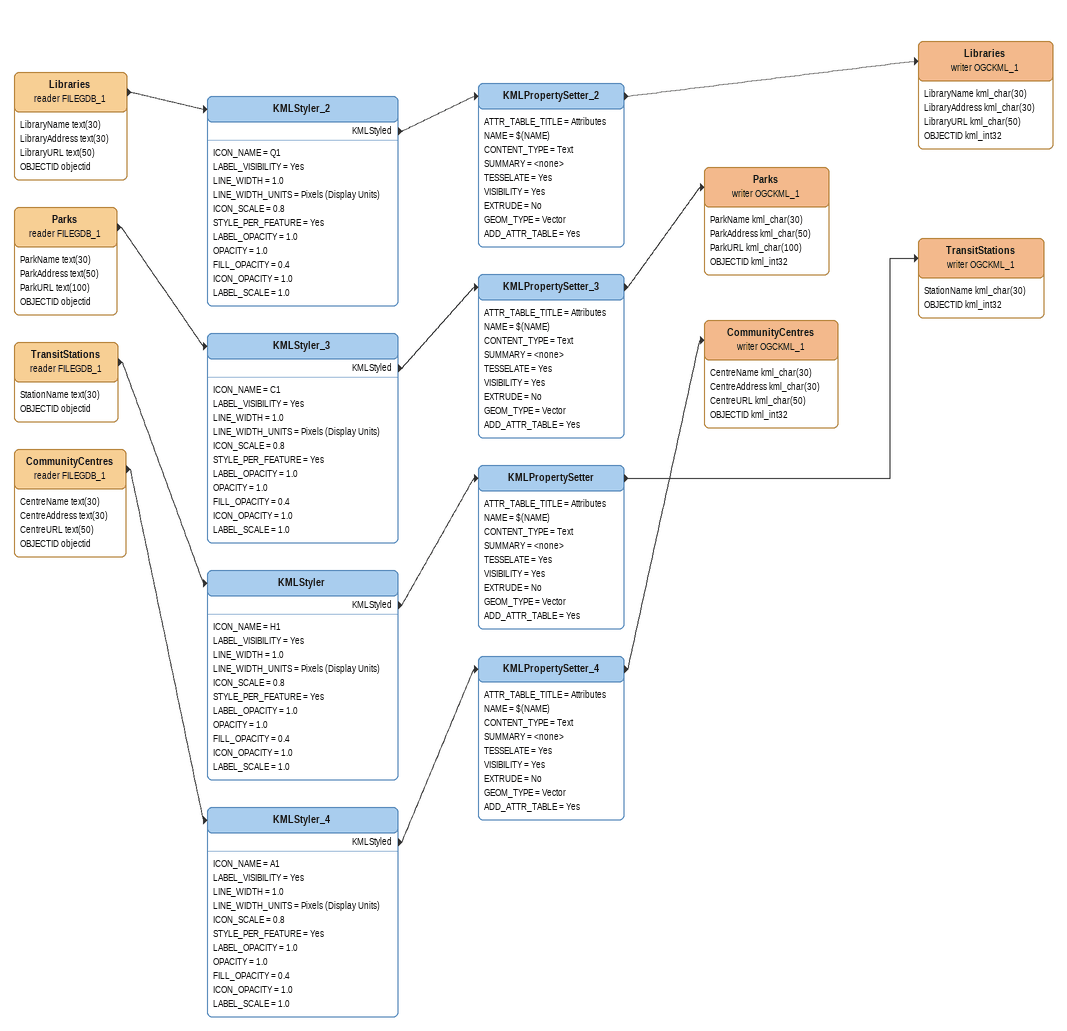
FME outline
Libraries (reader FILEGDB_1)
    attributes: LibraryName text(30), LibraryAddress text(30), LibraryURL text(50), OBJECTID objectid
    -> KMLStyler_2
KMLStyler_2
    ICON_NAME = Q1
    LABEL_VISIBILITY = Yes
    LINE_WIDTH = 1.0
    LINE_WIDTH_UNITS = Pixels (Display Units)
    ICON_SCALE = 0.8
    STYLE_PER_FEATURE = Yes
    LABEL_OPACITY = 1.0
    OPACITY = 1.0
    FILL_OPACITY = 0.4
    ICON_OPACITY = 1.0
    LABEL_SCALE = 1.0
    KMLStyled -> KMLPropertySetter_2
KMLPropertySetter_2
    ATTR_TABLE_TITLE = Attributes
    NAME = $(NAME)
    CONTENT_TYPE = Text
    SUMMARY = <none>
    TESSELATE = Yes
    VISIBILITY = Yes
    EXTRUDE = No
    GEOM_TYPE = Vector
    ADD_ATTR_TABLE = Yes
    -> Libraries (writer OGCKML_1)
Libraries (writer OGCKML_1)
    attributes: LibraryName kml_char(30), LibraryAddress kml_char(30), LibraryURL kml_char(50), OBJECTID kml_int32
Parks (reader FILEGDB_1)
    attributes: ParkName text(30), ParkAddress text(50), ParkURL text(100), OBJECTID objectid
    -> KMLStyler_3
KMLStyler_3
    ICON_NAME = C1
    LABEL_VISIBILITY = Yes
    LINE_WIDTH = 1.0
    LINE_WIDTH_UNITS = Pixels (Display Units)
    ICON_SCALE = 0.8
    STYLE_PER_FEATURE = Yes
    LABEL_OPACITY = 1.0
    OPACITY = 1.0
    FILL_OPACITY = 0.4
    ICON_OPACITY = 1.0
    LABEL_SCALE = 1.0
    KMLStyled -> KMLPropertySetter_3
KMLPropertySetter_3
    ATTR_TABLE_TITLE = Attributes
    NAME = $(NAME)
    CONTENT_TYPE = Text
    SUMMARY = <none>
    TESSELATE = Yes
    VISIBILITY = Yes
    EXTRUDE = No
    GEOM_TYPE = Vector
    ADD_ATTR_TABLE = Yes
    -> Parks (writer OGCKML_1)
Parks (writer OGCKML_1)
    attributes: ParkName kml_char(30), ParkAddress kml_char(50), ParkURL kml_char(100), OBJECTID kml_int32
TransitStations (reader FILEGDB_1)
    attributes: StationName text(30), OBJECTID objectid
    -> KMLStyler
KMLStyler
    ICON_NAME = H1
    LABEL_VISIBILITY = Yes
    LINE_WIDTH = 1.0
    LINE_WIDTH_UNITS = Pixels (Display Units)
    ICON_SCALE = 0.8
    STYLE_PER_FEATURE = Yes
    LABEL_OPACITY = 1.0
    OPACITY = 1.0
    FILL_OPACITY = 0.4
    ICON_OPACITY = 1.0
    LABEL_SCALE = 1.0
    KMLStyled -> KMLPropertySetter
KMLPropertySetter
    ATTR_TABLE_TITLE = Attributes
    NAME = $(NAME)
    CONTENT_TYPE = Text
    SUMMARY = <none>
    TESSELATE = Yes
    VISIBILITY = Yes
    EXTRUDE = No
    GEOM_TYPE = Vector
    ADD_ATTR_TABLE = Yes
    -> TransitStations (writer OGCKML_1)
TransitStations (writer OGCKML_1)
    attributes: StationName kml_char(30), OBJECTID kml_int32
CommunityCentres (reader FILEGDB_1)
    attributes: CentreName text(30), CentreAddress text(30), CentreURL text(50), OBJECTID objectid
    -> KMLStyler_4
KMLStyler_4
    ICON_NAME = A1
    LABEL_VISIBILITY = Yes
    LINE_WIDTH = 1.0
    LINE_WIDTH_UNITS = Pixels (Display Units)
    ICON_SCALE = 0.8
    STYLE_PER_FEATURE = Yes
    LABEL_OPACITY = 1.0
    OPACITY = 1.0
    FILL_OPACITY = 0.4
    ICON_OPACITY = 1.0
    LABEL_SCALE = 1.0
    KMLStyled -> KMLPropertySetter_4
KMLPropertySetter_4
    ATTR_TABLE_TITLE = Attributes
    NAME = $(NAME)
    CONTENT_TYPE = Text
    SUMMARY = <none>
    TESSELATE = Yes
    VISIBILITY = Yes
    EXTRUDE = No
    GEOM_TYPE = Vector
    ADD_ATTR_TABLE = Yes
    -> CommunityCentres (writer OGCKML_1)
CommunityCentres (writer OGCKML_1)
    attributes: CentreName kml_char(30), CentreAddress kml_char(30), CentreURL kml_char(50), OBJECTID kml_int32
